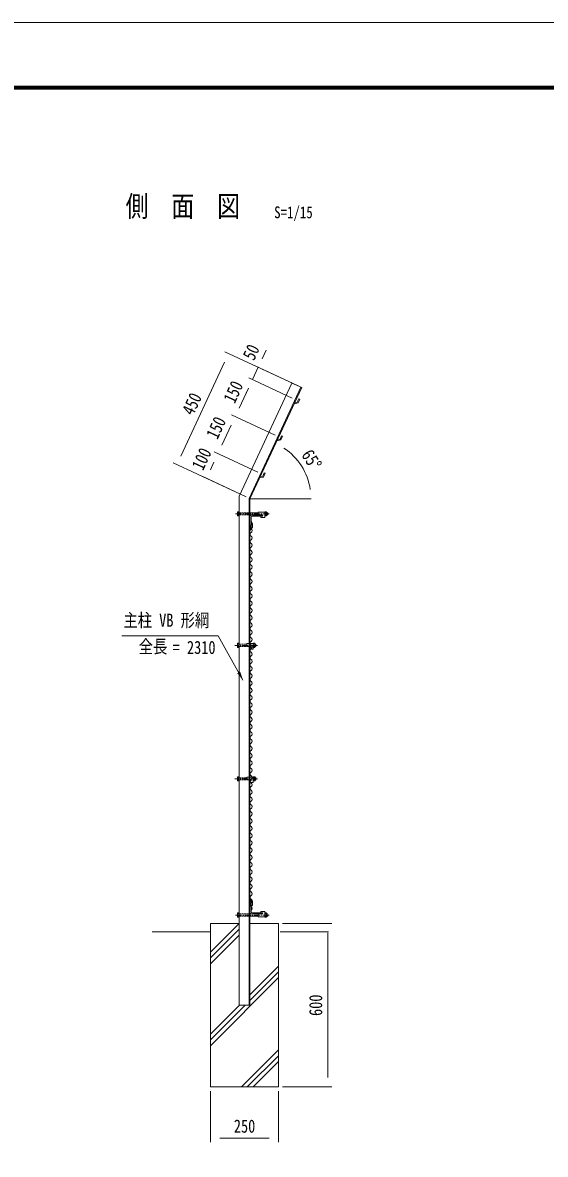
# Model space of a CAD drawing. Units: millimetres, scale not verified. Extents: x -4455 to 4455, y -3150 to 3150.
# Drawn here: x -343 to 1577, y -1006 to 3150 of the extents above; entities that cross this region are included whole.
import ezdxf
from ezdxf.enums import TextEntityAlignment as Align

# ---------------------------------------------------------------- set-up
doc = ezdxf.new("R2010")
doc.units = ezdxf.units.MM
doc.header["$LTSCALE"] = 30
doc.linetypes.add('USER2', pattern=[0.1875, 0.125, -0.0625])
doc.linetypes.add('USER4', pattern=[1.125, 0.75, -0.125, 0.125, -0.125])
for name, color, linetype, lineweight in [('0-0_D-STR-TXT', 3, 'Continuous', 13), ('0-1_D-STR2', 2, 'Continuous', 13), ('0-2_D-STR1', 1, 'Continuous', 18), ('0-3_D-STR-DIM', 4, 'Continuous', 13), ('0-4_D-BMK', 2, 'USER4', 13), ('0-6_D-STR3', 3, 'Continuous', 13), ('0-7_GL', 7, 'Continuous', 9), ('0-C_7詳細', 3, 'Continuous', 18), ('0-E_1部材', 7, 'Continuous', 9), ('0-F_4基礎', 4, 'Continuous', 18), ('1-1_D-TTL', 7, 'Continuous', 9)]:
    doc.layers.add(name, color=color, linetype=linetype, lineweight=lineweight)
doc.layers.add('0-8_D-TTL-TXT', color=7, linetype='Continuous')
doc.styles.add('ＭＳ ゴシック', font='')
doc.styles.get('ＭＳ ゴシック').set_extended_font_data('MS Gothic')

msp = doc.modelspace()

# ---------------------------------------------------------------- linework, layer by layer
at = {"layer": '0-0_D-STR-TXT'}
msp.add_lwpolyline([(21.23, 898.47), (375.07, 898.47), (466.54, 736.12)], dxfattribs=at)
msp.add_solid([(467.66, 734.12), (445.51, 761.24), (455.95, 767.12)], dxfattribs=at)
at = {"layer": '0-1_D-STR2'}
for centre, start, end in [((500.06, 1298.09), 118.07249, 241.92751), ((492.95, 1311.43), 298.07249, 61.92751), ((492.95, 1284.76), 298.07249, 61.92751), ((500.06, 1271.43), 118.07249, 241.92751), ((500.06, 1244.76), 118.07249, 241.92751), ((492.95, 1258.09), 298.07249, 61.92751), ((500.06, 1218.09), 118.07249, 241.92751), ((492.95, 1231.43), 298.07249, 61.92751), ((492.95, 1204.76), 298.07249, 61.92751), ((500.06, 1191.43), 118.07249, 241.92751), ((500.06, 1164.76), 118.07249, 241.92751), ((492.95, 1178.09), 298.07249, 61.92751), ((500.06, 1138.09), 118.07249, 241.92751), ((492.95, 1151.43), 298.07249, 61.92751), ((492.95, 1124.76), 298.07249, 61.92751), ((500.06, 1111.43), 118.07249, 241.92751), ((500.06, 1084.76), 118.07249, 241.92751), ((492.95, 1098.09), 298.07249, 61.92751), ((500.06, 1058.09), 118.07249, 241.92751), ((492.95, 1071.43), 298.07249, 61.92751), ((492.95, 1044.76), 298.07249, 61.92751), ((500.06, 1031.43), 118.07249, 241.92751), ((500.06, 1004.76), 118.07249, 241.92751), ((492.95, 1018.09), 298.07249, 61.92751), ((492.95, 991.43), 298.07249, 61.92751), ((500.06, 978.09), 118.07249, 241.92751), ((500.06, 951.43), 118.07249, 241.92751), ((492.95, 964.76), 298.07249, 61.92751), ((500.06, 924.76), 118.07249, 241.92751), ((492.95, 938.09), 298.07249, 61.92751), ((492.95, 911.43), 298.07249, 61.92751), ((500.06, 898.09), 118.07249, 241.92751), ((500.06, 871.43), 118.07249, 241.92751), ((492.95, 884.76), 298.07249, 61.92751), ((500.06, 844.76), 118.07249, 241.92751), ((492.95, 858.09), 298.07249, 61.92751), ((492.95, 831.43), 298.07249, 61.92751), ((500.06, 818.09), 118.07249, 241.92751), ((500.06, 791.43), 118.07249, 241.92751), ((492.95, 804.76), 298.07249, 61.92751), ((500.06, 764.76), 118.07249, 241.92751), ((492.95, 778.09), 298.07249, 61.92751), ((492.95, 751.43), 298.07249, 61.92751), ((500.06, 738.09), 118.07249, 241.92751), ((500.06, 711.43), 118.07249, 241.92751), ((492.95, 724.76), 298.07249, 61.92751), ((500.06, 684.76), 118.07249, 241.92751), ((492.95, 698.09), 298.07249, 61.92751), ((492.95, 671.43), 298.07249, 61.92751), ((500.06, 658.09), 118.07249, 241.92751), ((500.06, 631.43), 118.07249, 241.92751), ((492.95, 644.76), 298.07249, 61.92751), ((492.95, 618.09), 298.07249, 61.92751), ((500.06, 604.76), 118.07249, 241.92751), ((500.06, 578.09), 118.07249, 241.92751), ((492.95, 591.43), 298.07249, 61.92751), ((500.06, 551.43), 118.07249, 241.92751), ((492.95, 564.76), 298.07249, 61.92751), ((492.95, 538.09), 298.07249, 61.92751), ((500.06, 524.76), 118.07249, 241.92751), ((500.06, 498.09), 118.07249, 241.92751), ((492.95, 511.43), 298.07249, 61.92751), ((500.06, 471.43), 118.07249, 241.92751), ((492.95, 484.76), 298.07249, 61.92751), ((492.95, 458.09), 298.07249, 61.92751), ((500.06, 444.76), 118.07249, 241.92751), ((500.06, 418.09), 118.07249, 241.92751), ((492.95, 431.43), 298.07249, 61.92751), ((500.06, 391.43), 118.07249, 241.92751), ((492.95, 404.76), 298.07249, 61.92751), ((492.95, 378.09), 298.07249, 61.92751), ((500.06, 364.76), 118.07249, 241.92751), ((500.06, 338.09), 118.07249, 241.92751), ((492.95, 351.43), 298.07249, 61.92751), ((500.06, 311.43), 118.07249, 241.92751), ((500.06, 284.76), 118.07249, 241.92751), ((492.95, 324.76), 298.07249, 61.92751), ((492.95, 298.09), 298.07249, 61.92751), ((500.06, 258.09), 118.07249, 241.92751), ((492.95, 271.43), 298.07249, 61.92751), ((492.95, 244.76), 298.07249, 61.92751), ((500.06, 231.43), 118.07249, 241.92751), ((500.06, 204.76), 118.07249, 241.92751), ((492.95, 218.09), 298.07249, 61.92751), ((500.06, 178.09), 118.07249, 241.92751), ((492.95, 191.43), 298.07249, 61.92751), ((492.95, 164.76), 298.07249, 61.92751), ((500.06, 151.43), 118.07249, 241.92751), ((500.06, 124.76), 118.07249, 241.92751), ((492.95, 138.09), 298.07249, 61.92751), ((500.06, 98.09), 118.07249, 241.92751), ((492.95, 111.43), 298.07249, 61.92751), ((492.95, 84.76), 298.07249, 61.92751), ((500.06, 71.43), 118.07249, 241.92751), ((500.06, 44.76), 118.07249, 241.92751), ((492.95, 58.09), 298.07249, 61.92751), ((500.06, 18.09), 118.07249, 241.92751), ((492.95, 31.43), 298.07249, 61.92751), ((492.95, 4.76), 298.07249, 61.92751), ((500.06, -8.57), 118.07249, 241.92751), ((500.06, -35.24), 118.07249, 241.92751), ((492.95, -21.91), 298.07249, 61.92751), ((500.06, -61.91), 118.07249, 241.92751), ((500.06, -88.57), 118.07249, 241.92751), ((492.95, -48.57), 298.07249, 61.92751), ((492.95, -75.24), 298.07249, 61.92751), ((492.95, -101.91), 298.07249, 61.92751)]:
    msp.add_arc(centre, 7.56, start, end, dxfattribs=at)
at = {"layer": '0-2_D-STR1'}
for p, q in [((646.23, 1826.8), (452.3, 1410.92)), ((679.31, 1811.37), (488.8, 1402.83)), ((682.48, 1809.9), (492.3, 1402.06)), ((654.78, 1750.48), (668.91, 1753.67)), ((656.91, 1755.06), (666.11, 1757.14)), ((675.23, 1767.23), (668.91, 1753.67)), ((593.52, 1619.12), (602.72, 1621.19)), ((608.22, 1632.97), (602.72, 1621.19)), ((611.84, 1631.28), (605.52, 1617.72)), ((611.84, 1631.28), (608.22, 1632.97)), ((591.38, 1614.54), (605.52, 1617.72)), ((527.99, 1478.59), (542.12, 1481.77)), ((530.13, 1483.17), (539.33, 1485.24)), ((548.45, 1495.34), (542.12, 1481.77)), ((452.3, 1410.92), (452.3, -457.94)), ((488.8, 1402.83), (488.8, -457.94)), ((492.3, 1402.06), (492.3, -457.94)), ((492.3, 1297.06), (492.3, 1337.06)), ((496.3, 1299.06), (496.3, 1333.06)), ((499.8, 1342.06), (529.8, 1342.06)), ((501.3, 1338.06), (535.3, 1338.06)), ((537.3, 1342.06), (537.3, 1340.06)), ((492.3, 1291.55), (497.04, 1297.27)), ((492.3, 1297.06), (494.3, 1297.06)), ((492.36, 1285.54), (501.04, 1296.02)), ((497.04, 1311.11), (497.04, 1297.27)), ((501.04, 1311.11), (497.04, 1311.11)), ((501.04, 1311.11), (501.04, 1296.02)), ((492.3, -71.83), (497.04, -77.55)), ((492.3, -77.33), (494.3, -77.33)), ((492.3, -77.33), (492.3, -117.33)), ((492.36, -65.81), (501.04, -76.3)), ((496.3, -79.33), (496.3, -113.33)), ((497.04, -91.38), (497.04, -77.55)), ((501.04, -91.38), (501.04, -76.3)), ((501.04, -91.38), (497.04, -91.38)), ((499.8, -122.33), (529.8, -122.33)), ((501.3, -118.33), (535.3, -118.33)), ((537.3, -122.33), (537.3, -120.33)), ((492.3, -457.94), (452.3, -457.94))]:
    msp.add_line(p, q, dxfattribs=at)
for points in [[(675.23, 1767.23), (671.61, 1768.92), (666.11, 1757.14)], [(548.45, 1495.34), (544.82, 1497.03), (539.33, 1485.24)]]:
    msp.add_lwpolyline(points, dxfattribs=at)
for centre, radius, start, end in [((497.3, 1337.06), 5, 90, 180), ((501.3, 1333.06), 5, 90, 180), ((535.3, 1340.06), 2, 270, 0), ((494.3, 1299.06), 2, 270, 0), ((494.3, -79.33), 2, 0, 90), ((497.3, -117.33), 5, 180, 270), ((501.3, -113.33), 5, 180, 270), ((535.3, -120.33), 2, 0, 90)]:
    msp.add_arc(centre, radius, start, end, dxfattribs=at)
at = {"layer": '0-3_D-STR-DIM', "color": 1, "lineweight": 18}
for p, q in [((668.89, 1816.23), (400.03, 1941.6)), ((536.96, 1915.82), (551.54, 1947.09)), ((399.04, 1904), (238.02, 1558.69)), ((501.25, 1839.24), (522.38, 1884.55)), ((668.89, 1816.23), (508.78, 1890.89)), ((647.76, 1770.92), (487.65, 1845.58)), ((647.76, 1770.92), (487.65, 1845.58)), ((486.67, 1807.97), (452.44, 1734.56)), ((486.67, 1807.97), (472.09, 1776.7)), ((584.36, 1634.97), (424.26, 1709.63)), ((584.36, 1634.97), (424.26, 1709.63)), ((423.28, 1672.02), (389.04, 1598.61)), ((520.97, 1499.03), (360.87, 1573.68)), ((520.97, 1499.03), (360.87, 1573.68)), ((478.71, 1408.4), (209.85, 1533.77)), ((359.88, 1536.08), (346.78, 1507.98)), ((478.71, 1408.4), (318.61, 1483.05)), ((612.3, -157.94), (792.8, -157.94)), ((777.8, -192.44), (777.8, -723.44)), ((347.3, -772.94), (347.3, -961.06)), ((597.3, -772.94), (597.3, -961.06)), ((612.3, -757.94), (792.8, -757.94)), ((381.8, -946.06), (562.8, -946.06))]:
    msp.add_line(p, q, dxfattribs=at)
at = {"layer": '0-3_D-STR-DIM', "color": 1}
msp.add_line((492.3, 1402.06), (716.53, 1402.06), dxfattribs=at)
at = {"layer": '0-3_D-STR-DIM', "color": 1, "lineweight": 18}
msp.add_arc((492.3, 1402.06), 224, 8.83339, 56.16672, dxfattribs=at)
at = {"layer": '0-4_D-BMK'}
for p, q in [((563, 1346.51), (437.54, 1346.51)), ((519.92, 863.49), (436.43, 863.49)), ((519.92, 373.49), (436.43, 373.49)), ((563, -126.79), (437.54, -126.79))]:
    msp.add_line(p, q, dxfattribs=at)
at = {"layer": '0-6_D-STR3'}
for p, q in [((445.9, 1352.43), (447.01, 1354.35)), ((445.9, 1352.43), (445.9, 1340.59)), ((446.59, 1350.51), (452.3, 1350.51)), ((446.59, 1342.51), (452.3, 1342.51)), ((447.01, 1354.35), (452.3, 1354.35)), ((452.3, 1354.35), (452.3, 1338.67)), ((487.4, 1342.51), (522.11, 1342.51)), ((492.3, 1350.51), (522.16, 1350.51)), ((522.11, 1352.83), (547.11, 1352.83)), ((522.11, 1352.83), (522.11, 1342.33)), ((522.11, 1342.33), (536.86, 1342.33)), ((532.11, 1337.83), (536.86, 1337.83)), ((532.11, 1337.83), (532.11, 1332.83)), ((532.11, 1332.83), (547.11, 1332.83)), ((547.11, 1338.67), (547.11, 1354.35)), ((547.11, 1352.83), (547.11, 1332.83)), ((552.83, 1350.51), (547.11, 1350.51)), ((552.83, 1342.51), (547.11, 1342.51)), ((552.4, 1338.67), (547.11, 1338.67)), ((553.51, 1340.59), (552.4, 1338.67)), ((553.51, 1340.59), (553.51, 1352.43)), ((445.9, 869.41), (447.01, 871.33)), ((445.9, 857.57), (445.9, 869.41)), ((445.9, 857.57), (447.01, 855.65)), ((446.59, 867.49), (452.3, 867.49)), ((446.59, 859.49), (452.3, 859.49)), ((447.01, 871.33), (452.3, 871.33)), ((447.01, 855.65), (452.3, 855.65)), ((452.3, 855.65), (452.3, 871.33)), ((490.17, 854.81), (494.12, 854.81)), ((490.17, 849.81), (504.37, 849.81)), ((492.3, 869.81), (504.37, 869.81)), ((492.3, 859.31), (494.12, 859.31)), ((504.37, 855.65), (504.37, 871.33)), ((504.37, 869.81), (504.37, 849.81)), ((510.09, 867.49), (504.37, 867.49)), ((510.09, 859.49), (504.37, 859.49)), ((509.66, 855.65), (504.37, 855.65)), ((510.77, 857.57), (509.66, 855.65)), ((510.77, 857.57), (510.77, 869.41)), ((510.77, 867.49), (514.33, 867.49)), ((510.77, 859.49), (514.33, 859.49)), ((514.33, 859.49), (514.33, 867.49)), ((445.9, 379.41), (447.01, 381.33)), ((445.9, 367.57), (445.9, 379.41)), ((446.59, 377.49), (452.3, 377.49)), ((447.01, 381.33), (452.3, 381.33)), ((452.3, 365.65), (452.3, 381.33)), ((492.3, 379.81), (504.37, 379.81)), ((504.37, 365.65), (504.37, 381.33)), ((504.37, 379.81), (504.37, 359.81)), ((510.09, 377.49), (504.37, 377.49)), ((510.77, 367.57), (510.77, 379.41)), ((510.77, 377.49), (514.33, 377.49)), ((514.33, 369.49), (514.33, 377.49)), ((445.9, 367.57), (447.01, 365.65)), ((446.59, 369.49), (452.3, 369.49)), ((447.01, 365.65), (452.3, 365.65)), ((490.17, 364.81), (494.12, 364.81)), ((490.17, 359.81), (504.37, 359.81)), ((492.3, 369.31), (494.12, 369.31)), ((510.09, 369.49), (504.37, 369.49)), ((509.66, 365.65), (504.37, 365.65)), ((510.77, 367.57), (509.66, 365.65)), ((510.77, 369.49), (514.33, 369.49)), ((445.9, -132.71), (445.9, -120.87)), ((446.59, -122.79), (452.3, -122.79)), ((452.3, -134.63), (452.3, -118.95)), ((487.4, -122.79), (522.11, -122.79)), ((522.11, -133.11), (522.11, -122.61)), ((522.11, -122.61), (536.86, -122.61)), ((532.11, -113.11), (547.11, -113.11)), ((532.11, -118.11), (532.11, -113.11)), ((532.11, -118.11), (536.86, -118.11)), ((547.11, -133.11), (547.11, -113.11)), ((552.4, -118.95), (547.11, -118.95)), ((547.11, -118.95), (547.11, -134.63)), ((552.83, -122.79), (547.11, -122.79)), ((553.51, -120.87), (552.4, -118.95)), ((553.51, -120.87), (553.51, -132.71)), ((445.9, -132.71), (447.01, -134.63)), ((446.59, -130.79), (452.3, -130.79)), ((447.01, -134.63), (452.3, -134.63)), ((492.3, -130.79), (522.16, -130.79)), ((522.11, -133.11), (547.11, -133.11)), ((552.83, -130.79), (547.11, -130.79))]:
    msp.add_line(p, q, dxfattribs=at)
at = {"layer": '0-6_D-STR3', "color": 1, "linetype": 'USER2'}
for p, q in [((452.3, 1350.51), (492.3, 1350.51)), ((452.3, 1342.51), (492.3, 1342.51)), ((452.3, 867.49), (480.17, 867.49)), ((452.3, 859.49), (480.17, 859.49)), ((480.17, 869.81), (480.17, 859.31)), ((480.17, 869.81), (492.3, 869.81)), ((480.17, 859.31), (492.3, 859.31)), ((490.17, 854.81), (490.17, 849.81)), ((452.3, 377.49), (480.17, 377.49)), ((480.17, 379.81), (480.17, 369.31)), ((480.17, 379.81), (492.3, 379.81)), ((452.3, 369.49), (480.17, 369.49)), ((480.17, 369.31), (492.3, 369.31)), ((490.17, 364.81), (490.17, 359.81)), ((452.3, -122.79), (492.3, -122.79)), ((452.3, -130.79), (492.3, -130.79))]:
    msp.add_line(p, q, dxfattribs=at)
at = {"layer": '0-6_D-STR3', "color": 1}
for p, q in [((510.77, 866.69), (514.73, 866.69)), ((510.77, 860.29), (514.73, 860.29)), ((510.77, 376.69), (514.73, 376.69)), ((510.77, 370.29), (514.73, 370.29))]:
    msp.add_line(p, q, dxfattribs=at)
at = {"layer": '0-6_D-STR3'}
for points in [[(445.9, 1340.59), (447.01, 1338.67), (452.3, 1338.67)], [(553.51, 1352.43), (552.4, 1354.35), (547.11, 1354.35)], [(510.77, 869.41), (509.66, 871.33), (504.37, 871.33)], [(510.77, 379.41), (509.66, 381.33), (504.37, 381.33)], [(445.9, -120.87), (447.01, -118.95), (452.3, -118.95)], [(553.51, -132.71), (552.4, -134.63), (547.11, -134.63)]]:
    msp.add_lwpolyline(points, dxfattribs=at)
for centre, radius, start, end in [((448.93, 1352.43), 3.03, 180, 219.3382), ((457.9, 1346.51), 12, 160.52878, 199.47122), ((448.93, 1340.59), 3.03, 140.6618, 180), ((536.86, 1340.08), 2.25, 270, 90), ((550.48, 1352.43), 3.03, 320.6618, 0), ((541.51, 1346.51), 12, 340.52878, 19.47122), ((550.48, 1340.59), 3.03, 0, 39.3382), ((552.72, 1346.51), 5.97, 277.58062, 82.41938), ((448.93, 869.41), 3.03, 180, 219.3382), ((457.9, 863.49), 12, 160.52878, 199.47122), ((448.93, 857.57), 3.03, 140.6618, 180), ((494.12, 857.06), 2.25, 270, 90), ((507.74, 869.41), 3.03, 320.6618, 0), ((498.77, 863.49), 12, 340.52878, 19.47122), ((507.74, 857.57), 3.03, 0, 39.3382), ((507.4, 863.49), 8, 330, 30), ((448.93, 379.41), 3.03, 180, 219.3382), ((457.9, 373.49), 12, 160.52878, 199.47122), ((507.74, 379.41), 3.03, 320.6618, 0), ((498.77, 373.49), 12, 340.52878, 19.47122), ((507.4, 373.49), 8, 330, 30), ((448.93, 367.57), 3.03, 140.6618, 180), ((494.12, 367.06), 2.25, 270, 90), ((507.74, 367.57), 3.03, 0, 39.3382), ((448.93, -120.87), 3.03, 180, 219.3382), ((457.9, -126.79), 12, 160.52878, 199.47122), ((536.86, -120.36), 2.25, 270, 90), ((550.48, -120.87), 3.03, 320.6618, 0), ((541.51, -126.79), 12, 340.52878, 19.47122), ((552.72, -126.79), 5.97, 277.58062, 82.41938), ((448.93, -132.71), 3.03, 140.6618, 180), ((550.48, -132.71), 3.03, 0, 39.3382)]:
    msp.add_arc(centre, radius, start, end, dxfattribs=at)
at = {"layer": '0-7_GL'}
for p, q in [((132.58, -187.94), (347.3, -187.94)), ((780.68, -187.94), (603.75, -187.94))]:
    msp.add_line(p, q, dxfattribs=at)
at = {"layer": '0-C_7詳細', "color": 7, "lineweight": 9}
for p, q in [((492.3, 854.81), (492.3, 849.81)), ((492.3, 364.81), (492.3, 359.81))]:
    msp.add_line(p, q, dxfattribs=at)
at = {"layer": '0-E_1部材'}
for p, q in [((646.23, 1826.8), (682.48, 1809.9)), ((497.3, 1342.06), (537.3, 1342.06)), ((497.3, -122.33), (537.3, -122.33))]:
    msp.add_line(p, q, dxfattribs=at)
at = {"layer": '0-F_4基礎', "color": 7, "lineweight": 9}
for p, q in [((347.3, -757.94), (347.3, -157.94)), ((347.3, -157.94), (452.3, -157.94)), ((492.3, -157.94), (597.3, -157.94)), ((597.3, -757.94), (597.3, -157.94)), ((347.3, -757.94), (597.3, -757.94))]:
    msp.add_line(p, q, dxfattribs=at)
at = {"layer": '0-F_4基礎'}
for p, q in [((347.3, -262.94), (452.3, -157.94)), ((347.3, -284.16), (452.3, -179.16)), ((347.3, -305.37), (452.3, -200.37)), ((492.3, -419.18), (597.3, -314.18)), ((347.3, -606.6), (597.3, -356.6)), ((492.3, -440.39), (597.3, -335.39)), ((347.3, -585.39), (474.75, -457.94)), ((347.3, -564.18), (453.54, -457.94)), ((461.36, -757.94), (597.3, -622)), ((482.57, -757.94), (597.3, -643.21)), ((503.78, -757.94), (597.3, -664.42))]:
    msp.add_line(p, q, dxfattribs=at)
at = {"layer": '1-1_D-TTL', "color": 2, "lineweight": 18}
msp.add_lwpolyline([(-4454.69, 3150.29), (4455.01, 3150.29), (4455.01, -3150.14), (-4454.69, -3150.14)], close=True, dxfattribs=at)
at = {"layer": '1-1_D-TTL'}
for points in [[(-4168.31, 2916.94), (4168.62, 2916.94), (4168.62, -2916.79), (-4168.31, -2916.79)], [(-4165.65, 2914.29), (4165.97, 2914.29), (4165.97, -2914.14), (-4165.65, -2914.14)], [(-4163, 2911.64), (4163.32, 2911.64), (4163.32, -2911.49), (-4163, -2911.49)], [(-4160.35, 2908.98), (4160.67, 2908.98), (4160.67, -2908.84), (-4160.35, -2908.84)], [(-4157.7, 2906.33), (4158.02, 2906.33), (4158.02, -2906.18), (-4157.7, -2906.18)]]:
    msp.add_lwpolyline(points, close=True, dxfattribs=at)

# ---------------------------------------------------------------- texts
at = {"layer": '0-0_D-STR-TXT', "style": 'ＭＳ ゴシック', "width": 0.8}
for s, p in [('主柱 VB 形綱', (27.53, 917.28)), ('全長', (83.77, 820.59)), ('= 2310', (208.51, 817.61))]:
    msp.add_text(s, height=48.17, dxfattribs=at).set_placement(p, align=Align.BOTTOM_LEFT)
at = {"layer": '0-3_D-STR-DIM', "color": 3, "style": 'ＭＳ ゴシック', "width": 0.8}
for s, rotation, p in [('50', 65, (520.22, 1900.38)), ('150', 65, (449.06, 1742.41)), ('450', 65, (296.93, 1698.61)), ('150', 65, (385.76, 1610.84)), ('100', 65, (332.71, 1496.3)), ('65°', 302.5, (667.14, 1555.22)), ('600', 90, (772.05, -497.34))]:
    msp.add_text(s, height=48.17, rotation=rotation, dxfattribs=at).set_placement(p, align=Align.BOTTOM_LEFT)
msp.add_text('250', height=48.17, dxfattribs=at).set_placement((433.1, -940.32), align=Align.BOTTOM_LEFT)
at = {"layer": '0-8_D-TTL-TXT', "style": 'ＭＳ ゴシック', "width": 0.8}
msp.add_text('側\u3000面\u3000図', height=76.98, dxfattribs=at).set_placement((35.59, 2414.7), align=Align.BOTTOM_LEFT)
at = {"layer": '0-8_D-TTL-TXT', "color": 3, "style": 'ＭＳ ゴシック', "width": 0.8}
msp.add_text('S=1/15', height=43.33, dxfattribs=at).set_placement((581.19, 2419.08), align=Align.BOTTOM_LEFT)

doc.saveas('drawing.dxf')
